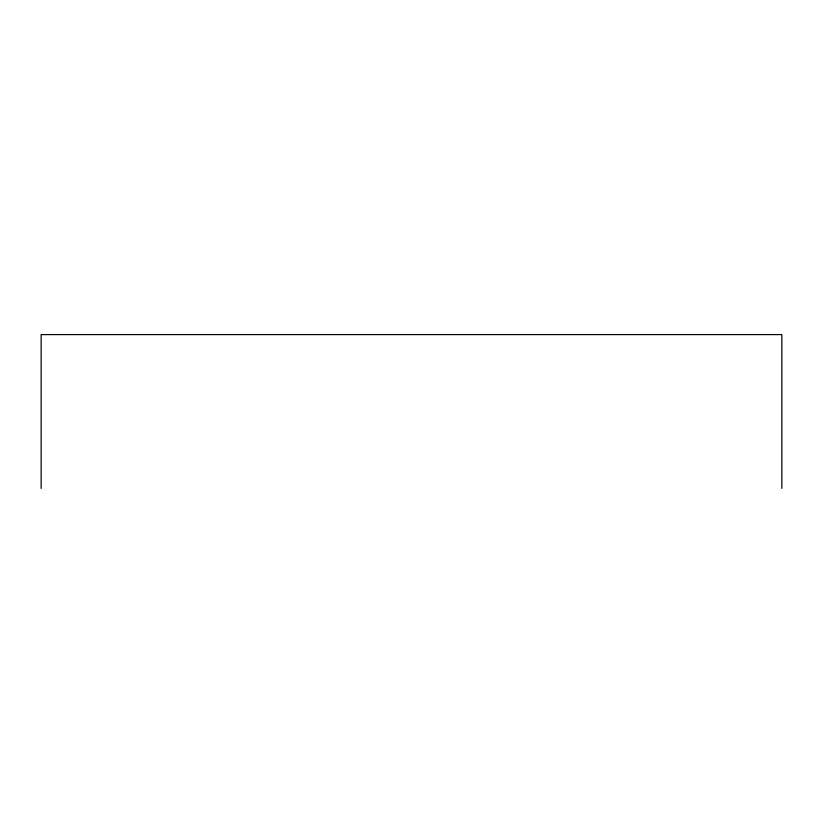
<?xml version="1.0" encoding="UTF-8"?>
<svg xmlns="http://www.w3.org/2000/svg" width="823" height="823" viewBox="0 0 823 823"><rect width="100%" height="100%" fill="white"/><g stroke="black" fill="none" stroke-linecap="round" stroke-linejoin="round"><path stroke-width="1.23" d="M781.85 488.409L781.85 334.591L41.15 334.591L41.15 488.409"/></g></svg>
